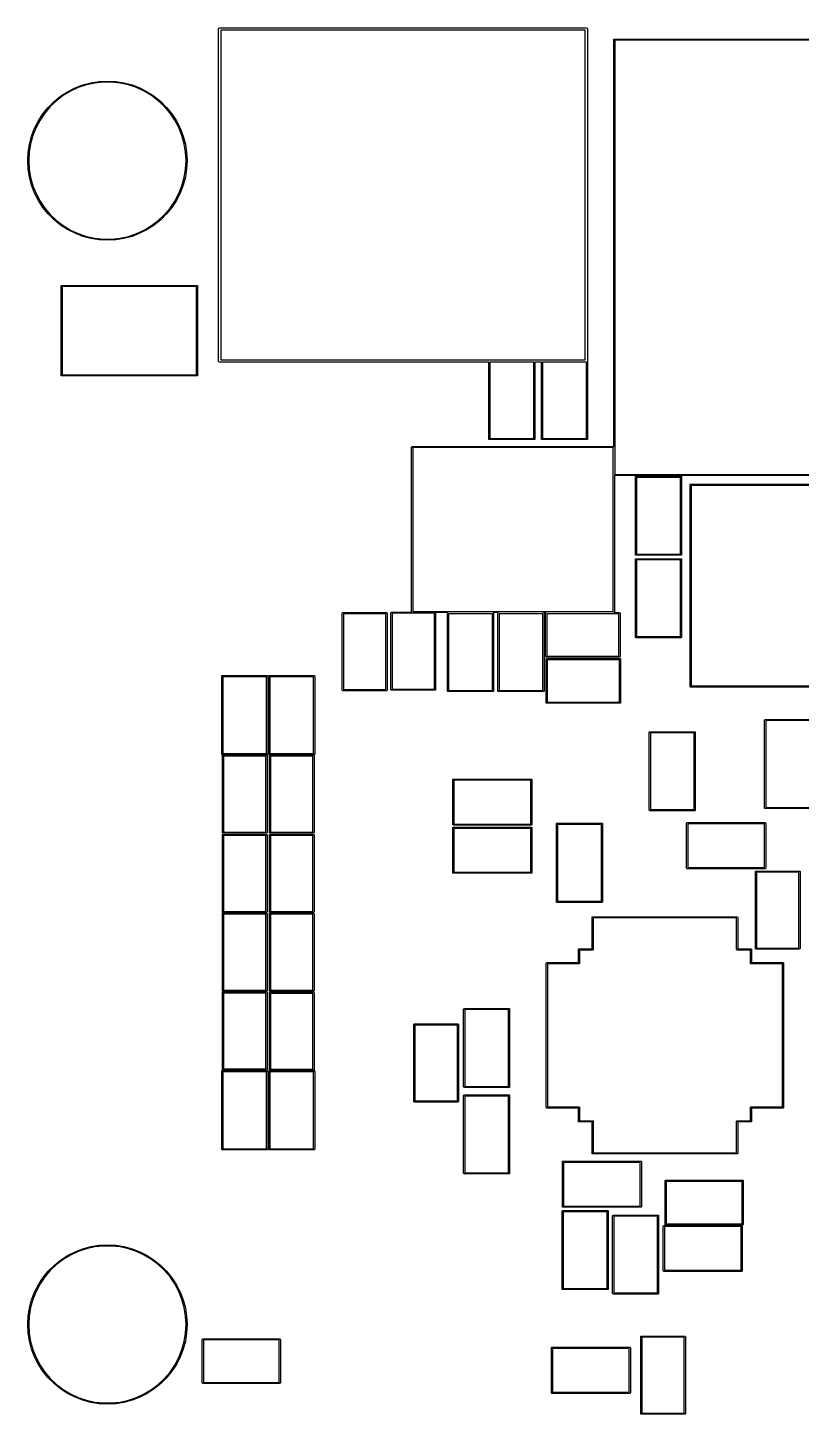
# Model space of a CAD drawing. Extents: x 0.06 to 2.77, y -2.35 to 0.03.
# Drawn here: x 0.059 to 1.388, y -2.35 to 0.032 of the extents above; entities that cross this region are included whole.
import ezdxf

# ---------------------------------------------------------------- set-up
doc = ezdxf.new("R2010")
doc.units = 0
doc.header["$MEASUREMENT"] = 0
doc.layers.add('BLACK', color=7, linetype='CONTINUOUS')

msp = doc.modelspace()

# ---------------------------------------------------------------- linework, layer by layer
at = {"layer": 'BLACK', "linetype": 'CONTINUOUS'}
for p, q in [((0.3866, 0.0303), (0.3872, 0.0317)), ((0.3866, -0.5405), (0.3866, 0.0303)), ((0.3872, 0.0317), (0.3886, 0.0323)), ((0.3886, 0.0323), (1.0185, 0.0323)), ((0.3906, 0.0284), (0.3906, -0.5386)), ((1.0165, 0.0284), (0.3906, 0.0284)), ((1.0165, -0.5386), (1.0165, 0.0284)), ((1.0185, 0.0323), (1.0199, 0.0317)), ((1.0199, 0.0317), (1.0205, 0.0303)), ((1.0205, 0.0303), (1.0205, -0.5401)), ((1.0655, 0.0118), (1.0658, 0.0125)), ((1.0655, -0.6872), (1.0655, 0.0118)), ((1.0658, 0.0125), (1.0665, 0.0128)), ((1.0665, 0.0128), (1.6342, 0.0128)), ((1.0675, 0.0108), (1.0675, -0.7352)), ((1.6333, 0.0108), (1.0675, 0.0108)), ((0.1277, -0.0776), (0.1404, -0.0711)), ((0.1461, -0.0706), (0.1328, -0.0768)), ((0.1404, -0.0711), (0.1538, -0.0659)), ((0.1599, -0.0659), (0.1461, -0.0706)), ((0.1538, -0.0659), (0.1676, -0.0622)), ((0.1742, -0.0628), (0.1599, -0.0659)), ((0.1676, -0.0622), (0.1818, -0.06)), ((0.1888, -0.0612), (0.1742, -0.0628)), ((0.1818, -0.06), (0.1961, -0.0593)), ((0.2034, -0.0612), (0.1888, -0.0612)), ((0.1961, -0.0593), (0.2104, -0.06)), ((0.2179, -0.0628), (0.2034, -0.0612)), ((0.2104, -0.06), (0.2245, -0.0622)), ((0.2322, -0.0659), (0.2179, -0.0628)), ((0.2245, -0.0622), (0.2383, -0.0659)), ((0.246, -0.0706), (0.2322, -0.0659)), ((0.2383, -0.0659), (0.2517, -0.0711)), ((0.2593, -0.0768), (0.246, -0.0706)), ((0.2517, -0.0711), (0.2645, -0.0776)), ((0.0944, -0.1045), (0.1045, -0.0944)), ((0.1086, -0.0931), (0.098, -0.1032)), ((0.1045, -0.0944), (0.1156, -0.0854)), ((0.1203, -0.0843), (0.1086, -0.0931)), ((0.1156, -0.0854), (0.1277, -0.0776)), ((0.1328, -0.0768), (0.1203, -0.0843)), ((0.2718, -0.0843), (0.2593, -0.0768)), ((0.2645, -0.0776), (0.2765, -0.0854)), ((0.2835, -0.0931), (0.2718, -0.0843)), ((0.2765, -0.0854), (0.2876, -0.0944)), ((0.2941, -0.1032), (0.2835, -0.0931)), ((0.2876, -0.0944), (0.2977, -0.1045)), ((0.0776, -0.1277), (0.0854, -0.1156)), ((0.0886, -0.1143), (0.0804, -0.1264)), ((0.0854, -0.1156), (0.0944, -0.1045)), ((0.098, -0.1032), (0.0886, -0.1143)), ((0.3036, -0.1143), (0.2941, -0.1032)), ((0.2977, -0.1045), (0.3067, -0.1156)), ((0.3118, -0.1264), (0.3036, -0.1143)), ((0.3067, -0.1156), (0.3145, -0.1277)), ((0.0659, -0.1538), (0.0711, -0.1404)), ((0.0735, -0.1394), (0.0681, -0.1529)), ((0.0711, -0.1404), (0.0776, -0.1277)), ((0.0804, -0.1264), (0.0735, -0.1394)), ((0.3186, -0.1394), (0.3118, -0.1264)), ((0.3145, -0.1277), (0.321, -0.1404)), ((0.324, -0.1529), (0.3186, -0.1394)), ((0.321, -0.1404), (0.3262, -0.1538)), ((0.0622, -0.1676), (0.0659, -0.1538)), ((0.0681, -0.1529), (0.0642, -0.167)), ((0.3279, -0.167), (0.324, -0.1529)), ((0.3262, -0.1538), (0.3299, -0.1676)), ((0.0593, -0.1961), (0.06, -0.1818)), ((0.06, -0.1818), (0.0622, -0.1676)), ((0.0618, -0.1815), (0.061, -0.1961)), ((0.0642, -0.167), (0.0618, -0.1815)), ((0.3303, -0.1815), (0.3279, -0.167)), ((0.3299, -0.1676), (0.3321, -0.1818)), ((0.3311, -0.1961), (0.3303, -0.1815)), ((0.3321, -0.1818), (0.3329, -0.1961)), ((0.06, -0.2104), (0.0593, -0.1961)), ((0.0622, -0.2245), (0.06, -0.2104)), ((0.061, -0.1961), (0.0618, -0.2107)), ((0.0618, -0.2107), (0.0642, -0.2251)), ((0.3279, -0.2251), (0.3303, -0.2107)), ((0.3321, -0.2104), (0.3299, -0.2245)), ((0.3303, -0.2107), (0.3311, -0.1961)), ((0.3329, -0.1961), (0.3321, -0.2104)), ((0.0659, -0.2383), (0.0622, -0.2245)), ((0.0642, -0.2251), (0.0681, -0.2392)), ((0.324, -0.2392), (0.3279, -0.2251)), ((0.3299, -0.2245), (0.3262, -0.2383)), ((0.0711, -0.2517), (0.0659, -0.2383)), ((0.0681, -0.2392), (0.0735, -0.2528)), ((0.0776, -0.2645), (0.0711, -0.2517)), ((0.0735, -0.2528), (0.0804, -0.2657)), ((0.3118, -0.2657), (0.3186, -0.2528)), ((0.321, -0.2517), (0.3145, -0.2645)), ((0.3186, -0.2528), (0.324, -0.2392)), ((0.3262, -0.2383), (0.321, -0.2517)), ((0.0854, -0.2765), (0.0776, -0.2645)), ((0.0804, -0.2657), (0.0886, -0.2778)), ((0.0944, -0.2876), (0.0854, -0.2765)), ((0.0886, -0.2778), (0.098, -0.2889)), ((0.2941, -0.2889), (0.3036, -0.2778)), ((0.3067, -0.2765), (0.2977, -0.2876)), ((0.3036, -0.2778), (0.3118, -0.2657)), ((0.3145, -0.2645), (0.3067, -0.2765)), ((0.1045, -0.2977), (0.0944, -0.2876)), ((0.098, -0.2889), (0.1086, -0.299)), ((0.1156, -0.3067), (0.1045, -0.2977)), ((0.1086, -0.299), (0.1203, -0.3078)), ((0.1277, -0.3145), (0.1156, -0.3067)), ((0.1203, -0.3078), (0.1328, -0.3154)), ((0.2593, -0.3154), (0.2718, -0.3078)), ((0.2765, -0.3067), (0.2645, -0.3145)), ((0.2718, -0.3078), (0.2835, -0.299)), ((0.2876, -0.2977), (0.2765, -0.3067)), ((0.2835, -0.299), (0.2941, -0.2889)), ((0.2977, -0.2876), (0.2876, -0.2977)), ((0.1404, -0.321), (0.1277, -0.3145)), ((0.1328, -0.3154), (0.1461, -0.3215)), ((0.1538, -0.3262), (0.1404, -0.321)), ((0.1461, -0.3215), (0.1599, -0.3262)), ((0.1676, -0.3299), (0.1538, -0.3262)), ((0.1599, -0.3262), (0.1742, -0.3293)), ((0.1818, -0.3321), (0.1676, -0.3299)), ((0.1742, -0.3293), (0.1888, -0.3309)), ((0.1961, -0.3329), (0.1818, -0.3321)), ((0.1888, -0.3309), (0.2034, -0.3309)), ((0.2104, -0.3321), (0.1961, -0.3329)), ((0.2034, -0.3309), (0.2179, -0.3293)), ((0.2245, -0.3299), (0.2104, -0.3321)), ((0.2179, -0.3293), (0.2322, -0.3262)), ((0.2383, -0.3262), (0.2245, -0.3299)), ((0.2322, -0.3262), (0.246, -0.3215)), ((0.2517, -0.321), (0.2383, -0.3262)), ((0.246, -0.3215), (0.2593, -0.3154)), ((0.2645, -0.3145), (0.2517, -0.321)), ((0.1166, -0.4114), (0.1169, -0.4107)), ((0.1166, -0.565), (0.1166, -0.4114)), ((0.1169, -0.4107), (0.1176, -0.4104)), ((0.1176, -0.4104), (0.3499, -0.4104)), ((0.1186, -0.4124), (0.1186, -0.564)), ((0.3489, -0.4124), (0.1186, -0.4124)), ((0.3489, -0.564), (0.3489, -0.4124)), ((0.3499, -0.4104), (0.3506, -0.4107)), ((0.3506, -0.4107), (0.3509, -0.4114)), ((0.3509, -0.4114), (0.3509, -0.565)), ((0.3872, -0.5419), (0.3866, -0.5405)), ((0.3866, -0.5405), (0.3866, -0.5405)), ((0.3886, -0.5425), (0.3872, -0.5419)), ((0.851, -0.5425), (0.3886, -0.5425)), ((0.3906, -0.5386), (1.0165, -0.5386)), ((0.851, -0.6744), (0.851, -0.5425)), ((0.853, -0.5425), (0.853, -0.6734)), ((0.9282, -0.5425), (0.853, -0.5425)), ((0.9282, -0.6734), (0.9282, -0.5425)), ((0.9415, -0.5425), (0.9301, -0.5425)), ((0.9301, -0.5425), (0.9301, -0.6744)), ((0.9415, -0.6744), (0.9415, -0.5425)), ((1.0185, -0.5425), (0.9435, -0.5425)), ((0.9435, -0.5425), (0.9435, -0.6734)), ((1.0187, -0.5424), (1.0185, -0.5425)), ((1.0187, -0.6734), (1.0187, -0.5424)), ((1.0205, -0.5401), (1.0207, -0.5406)), ((1.0207, -0.5406), (1.0207, -0.6744)), ((0.1169, -0.5657), (0.1166, -0.565)), ((0.1176, -0.5659), (0.1169, -0.5657)), ((0.3499, -0.5659), (0.1176, -0.5659)), ((0.1186, -0.564), (0.3489, -0.564)), ((0.3506, -0.5657), (0.3499, -0.5659)), ((0.3509, -0.565), (0.3506, -0.5657)), ((0.7183, -0.6882), (0.7186, -0.6875)), ((0.7183, -0.9717), (0.7183, -0.6882)), ((0.7186, -0.6875), (0.7193, -0.6872)), ((0.7193, -0.6872), (1.0655, -0.6872)), ((0.7203, -0.6892), (0.7203, -0.9707)), ((1.0648, -0.6892), (0.7203, -0.6892)), ((0.8513, -0.6751), (0.851, -0.6744)), ((0.852, -0.6754), (0.8513, -0.6751)), ((0.9291, -0.6754), (0.852, -0.6754)), ((0.853, -0.6734), (0.9282, -0.6734)), ((0.9298, -0.6751), (0.9291, -0.6754)), ((0.9301, -0.6744), (0.9298, -0.6751)), ((0.9418, -0.6751), (0.9415, -0.6744)), ((0.9425, -0.6754), (0.9418, -0.6751)), ((1.0197, -0.6754), (0.9425, -0.6754)), ((0.9435, -0.6734), (1.0187, -0.6734)), ((1.0204, -0.6751), (1.0197, -0.6754)), ((1.0207, -0.6744), (1.0204, -0.6751)), ((1.0648, -0.9707), (1.0648, -0.6892)), ((1.6342, -0.7372), (1.0667, -0.7372)), ((1.0667, -0.7372), (1.0667, -0.9717)), ((1.0675, -0.7352), (1.6333, -0.7352)), ((1.1032, -0.7387), (1.1039, -0.7384)), ((1.1039, -0.7384), (1.1811, -0.7384)), ((1.1811, -0.7384), (1.1818, -0.7387)), ((1.103, -0.7394), (1.1032, -0.7387)), ((1.103, -0.8732), (1.103, -0.7394)), ((1.1049, -0.7404), (1.1049, -0.8722)), ((1.1801, -0.7404), (1.1049, -0.7404)), ((1.1801, -0.8722), (1.1801, -0.7404)), ((1.1818, -0.7387), (1.1821, -0.7394)), ((1.1821, -0.7394), (1.1821, -0.8732)), ((1.1966, -0.7531), (1.1969, -0.7525)), ((1.1966, -1.0996), (1.1966, -0.7531)), ((1.1969, -0.7525), (1.1976, -0.7522)), ((1.1976, -0.7522), (1.4811, -0.7522)), ((1.1986, -0.7541), (1.1986, -1.0986)), ((1.4801, -0.7541), (1.1986, -0.7541)), ((1.1032, -0.8739), (1.103, -0.8732)), ((1.103, -0.8732), (1.103, -0.8732)), ((1.103, -0.8811), (1.1032, -0.8804)), ((1.103, -1.015), (1.103, -0.8811)), ((1.1039, -0.8742), (1.1032, -0.8739)), ((1.1032, -0.8804), (1.1039, -0.8801)), ((1.1811, -0.8742), (1.1039, -0.8742)), ((1.1039, -0.8801), (1.1811, -0.8801)), ((1.1049, -0.8722), (1.1801, -0.8722)), ((1.1818, -0.8739), (1.1811, -0.8742)), ((1.1811, -0.8801), (1.1818, -0.8804)), ((1.1821, -0.8732), (1.1818, -0.8739)), ((1.1818, -0.8804), (1.1821, -0.8811)), ((1.1821, -0.8811), (1.1821, -1.015)), ((1.1049, -0.8821), (1.1049, -1.014)), ((1.1801, -0.8821), (1.1049, -0.8821)), ((1.1801, -1.014), (1.1801, -0.8821)), ((0.5994, -0.9736), (0.5997, -0.9729)), ((0.5994, -1.1059), (0.5994, -0.9736)), ((0.5997, -0.9729), (0.6004, -0.9726)), ((0.6004, -0.9726), (0.6752, -0.9726)), ((0.6014, -0.9746), (0.6014, -1.1049)), ((0.6742, -0.9746), (0.6014, -0.9746)), ((0.6742, -1.1049), (0.6742, -0.9746)), ((0.6752, -0.9726), (0.6759, -0.9729)), ((0.6759, -0.9729), (0.6762, -0.9736)), ((0.6762, -0.9736), (0.6762, -1.1059)), ((0.6829, -0.9729), (0.6832, -0.9722)), ((0.6829, -1.1052), (0.6829, -0.9729)), ((0.6832, -0.9722), (0.6839, -0.9719)), ((0.6839, -0.9719), (0.7184, -0.9719)), ((0.6848, -0.9739), (0.6848, -1.1042)), ((0.7577, -0.9739), (0.6848, -0.9739)), ((0.7184, -0.9719), (0.7183, -0.9717)), ((0.7203, -0.9707), (1.0648, -0.9707)), ((0.7577, -1.1042), (0.7577, -0.9739)), ((0.7811, -0.9726), (0.7595, -0.9726)), ((0.7595, -0.9726), (0.7596, -0.9729)), ((0.7596, -0.9729), (0.7596, -1.1052)), ((0.7801, -0.9736), (0.7804, -0.9729)), ((0.7801, -1.1075), (0.7801, -0.9736)), ((0.7804, -0.9729), (0.7811, -0.9726)), ((0.7821, -0.9746), (0.7821, -1.1065)), ((0.8573, -0.9746), (0.7821, -0.9746)), ((0.8573, -1.1065), (0.8573, -0.9746)), ((0.8677, -0.9726), (0.8583, -0.9726)), ((0.8583, -0.9726), (0.859, -0.9729)), ((0.859, -0.9729), (0.8593, -0.9736)), ((0.8593, -0.9736), (0.8593, -1.1075)), ((0.8667, -0.9736), (0.867, -0.9729)), ((0.8667, -1.1075), (0.8667, -0.9736)), ((0.867, -0.9729), (0.8677, -0.9726)), ((0.8687, -0.9746), (0.8687, -1.1065)), ((0.9439, -0.9746), (0.8687, -0.9746)), ((0.9439, -1.1065), (0.9439, -0.9746)), ((0.9496, -0.9726), (0.9449, -0.9726)), ((0.9449, -0.9726), (0.9456, -0.9729)), ((0.9456, -0.9729), (0.9459, -0.9736)), ((0.9459, -0.9736), (0.9459, -1.1075)), ((0.9486, -0.9736), (0.9489, -0.9729)), ((0.9486, -1.0484), (0.9486, -0.9736)), ((0.9489, -0.9729), (0.9496, -0.9726)), ((0.9506, -0.9746), (0.9506, -1.0474)), ((1.0746, -0.9746), (0.9506, -0.9746)), ((1.0664, -0.9724), (1.0657, -0.9726)), ((1.0657, -0.9726), (1.0756, -0.9726)), ((1.0667, -0.9717), (1.0664, -0.9724)), ((1.0746, -1.0474), (1.0746, -0.9746)), ((1.0756, -0.9726), (1.0763, -0.9729)), ((1.0763, -0.9729), (1.0766, -0.9736)), ((1.0766, -0.9736), (1.0766, -1.0484)), ((1.1032, -1.0157), (1.103, -1.015)), ((1.103, -1.015), (1.103, -1.015)), ((1.1039, -1.0159), (1.1032, -1.0157)), ((1.1811, -1.0159), (1.1039, -1.0159)), ((1.1049, -1.014), (1.1801, -1.014)), ((1.1818, -1.0157), (1.1811, -1.0159)), ((1.1821, -1.015), (1.1818, -1.0157)), ((0.9506, -1.0474), (1.0746, -1.0474)), ((0.9489, -1.0491), (0.9486, -1.0484)), ((0.9486, -1.0484), (0.9486, -1.0484)), ((0.9496, -1.0494), (0.9489, -1.0491)), ((0.9494, -1.0528), (0.9497, -1.0521)), ((0.9494, -1.1276), (0.9494, -1.0528)), ((1.0756, -1.0494), (0.9496, -1.0494)), ((0.9497, -1.0521), (0.9504, -1.0518)), ((0.9504, -1.0518), (1.0764, -1.0518)), ((0.9514, -1.0537), (0.9514, -1.1266)), ((1.0754, -1.0537), (0.9514, -1.0537)), ((1.0754, -1.1266), (1.0754, -1.0537)), ((1.0763, -1.0491), (1.0756, -1.0494)), ((1.0766, -1.0484), (1.0763, -1.0491)), ((1.0764, -1.0518), (1.0771, -1.0521)), ((1.0771, -1.0521), (1.0774, -1.0528)), ((1.0774, -1.0528), (1.0774, -1.1276)), ((0.3923, -1.0819), (0.3926, -1.0812)), ((0.3923, -1.2158), (0.3923, -1.0819)), ((0.3926, -1.0812), (0.3933, -1.0809)), ((0.3933, -1.0809), (0.4705, -1.0809)), ((0.3943, -1.0829), (0.3943, -1.2148)), ((0.4695, -1.0829), (0.3943, -1.0829)), ((0.4695, -1.2148), (0.4695, -1.0829)), ((0.4705, -1.0809), (0.4712, -1.0812)), ((0.4712, -1.0812), (0.4715, -1.0819)), ((0.4715, -1.0819), (0.4715, -1.2158)), ((0.473, -1.0819), (0.4733, -1.0812)), ((0.473, -1.2158), (0.473, -1.0819)), ((0.4733, -1.0812), (0.474, -1.0809)), ((0.474, -1.0809), (0.5512, -1.0809)), ((0.475, -1.0829), (0.475, -1.2148)), ((0.5502, -1.0829), (0.475, -1.0829)), ((0.5502, -1.2148), (0.5502, -1.0829)), ((0.5512, -1.0809), (0.5519, -1.0812)), ((0.5519, -1.0812), (0.5522, -1.0819)), ((0.5522, -1.0819), (0.5522, -1.2158)), ((0.5997, -1.1066), (0.5994, -1.1059)), ((0.6004, -1.1069), (0.5997, -1.1066)), ((0.6752, -1.1069), (0.6004, -1.1069)), ((0.6014, -1.1049), (0.6742, -1.1049)), ((0.6759, -1.1066), (0.6752, -1.1069)), ((0.6762, -1.1059), (0.6759, -1.1066)), ((0.6832, -1.1059), (0.6829, -1.1052)), ((0.6839, -1.1062), (0.6832, -1.1059)), ((0.7587, -1.1062), (0.6839, -1.1062)), ((0.6848, -1.1042), (0.7577, -1.1042)), ((0.7594, -1.1059), (0.7587, -1.1062)), ((0.7596, -1.1052), (0.7594, -1.1059)), ((0.7804, -1.1082), (0.7801, -1.1075)), ((0.7811, -1.1085), (0.7804, -1.1082)), ((0.8583, -1.1085), (0.7811, -1.1085)), ((0.7821, -1.1065), (0.8573, -1.1065)), ((0.859, -1.1082), (0.8583, -1.1085)), ((0.8593, -1.1075), (0.859, -1.1082)), ((0.867, -1.1082), (0.8667, -1.1075)), ((0.8677, -1.1085), (0.867, -1.1082)), ((0.9449, -1.1085), (0.8677, -1.1085)), ((0.8687, -1.1065), (0.9439, -1.1065)), ((0.9456, -1.1082), (0.9449, -1.1085)), ((0.9459, -1.1075), (0.9456, -1.1082)), ((1.1969, -1.1003), (1.1966, -1.0996)), ((1.1976, -1.1006), (1.1969, -1.1003)), ((1.4811, -1.1006), (1.1976, -1.1006)), ((1.1986, -1.0986), (1.4801, -1.0986)), ((0.9497, -1.1283), (0.9494, -1.1276)), ((0.9504, -1.1285), (0.9497, -1.1283)), ((1.0764, -1.1285), (0.9504, -1.1285)), ((0.9514, -1.1266), (1.0754, -1.1266)), ((1.0771, -1.1283), (1.0764, -1.1285)), ((1.0774, -1.1276), (1.0771, -1.1283)), ((1.3246, -1.1574), (1.3249, -1.1567)), ((1.3246, -1.3086), (1.3246, -1.1574)), ((1.3249, -1.1567), (1.3256, -1.1564)), ((1.3256, -1.1564), (1.4594, -1.1564)), ((1.3266, -1.1584), (1.3266, -1.3076)), ((1.4585, -1.1584), (1.3266, -1.1584)), ((1.1266, -1.1784), (1.1269, -1.1777)), ((1.1266, -1.3122), (1.1266, -1.1784)), ((1.1269, -1.1777), (1.1276, -1.1774)), ((1.1276, -1.1774), (1.2047, -1.1774)), ((1.1285, -1.1793), (1.1285, -1.3112)), ((1.2037, -1.1793), (1.1285, -1.1793)), ((1.2037, -1.3112), (1.2037, -1.1793)), ((1.2047, -1.1774), (1.2054, -1.1777)), ((1.2054, -1.1777), (1.2057, -1.1784)), ((1.2057, -1.1784), (1.2057, -1.3122)), ((0.3943, -1.2148), (0.4695, -1.2148)), ((0.475, -1.2148), (0.5502, -1.2148)), ((0.3926, -1.2164), (0.3923, -1.2158)), ((0.3933, -1.2167), (0.3926, -1.2164)), ((0.4705, -1.2167), (0.3933, -1.2167)), ((0.3935, -1.2185), (0.3938, -1.2178)), ((0.3935, -1.3508), (0.3935, -1.2185)), ((0.3938, -1.2178), (0.3945, -1.2175)), ((0.3945, -1.2175), (0.4693, -1.2175)), ((0.3955, -1.2195), (0.3955, -1.3498)), ((0.4683, -1.2195), (0.3955, -1.2195)), ((0.4683, -1.3498), (0.4683, -1.2195)), ((0.4693, -1.2175), (0.47, -1.2178)), ((0.47, -1.2178), (0.4703, -1.2185)), ((0.4703, -1.2185), (0.4703, -1.3508)), ((0.4712, -1.2164), (0.4705, -1.2167)), ((0.4715, -1.2158), (0.4712, -1.2164)), ((0.4733, -1.2164), (0.473, -1.2158)), ((0.474, -1.2167), (0.4733, -1.2164)), ((0.5512, -1.2167), (0.474, -1.2167)), ((0.4742, -1.2185), (0.4745, -1.2178)), ((0.4742, -1.3508), (0.4742, -1.2185)), ((0.4745, -1.2178), (0.4752, -1.2175)), ((0.4752, -1.2175), (0.55, -1.2175)), ((0.4762, -1.2195), (0.4762, -1.3498)), ((0.549, -1.2195), (0.4762, -1.2195)), ((0.549, -1.3498), (0.549, -1.2195)), ((0.55, -1.2175), (0.5507, -1.2178)), ((0.5507, -1.2178), (0.551, -1.2185)), ((0.551, -1.2185), (0.551, -1.3508)), ((0.5519, -1.2164), (0.5512, -1.2167)), ((0.5522, -1.2158), (0.5519, -1.2164)), ((0.7892, -1.2598), (0.7895, -1.2591)), ((0.7892, -1.337), (0.7892, -1.2598)), ((0.7895, -1.2591), (0.7902, -1.2589)), ((0.7902, -1.2589), (0.924, -1.2589)), ((0.7911, -1.2608), (0.7911, -1.336)), ((0.923, -1.2608), (0.7911, -1.2608)), ((0.923, -1.336), (0.923, -1.2608)), ((0.924, -1.2589), (0.9247, -1.2591)), ((0.9247, -1.2591), (0.925, -1.2598)), ((0.925, -1.2598), (0.925, -1.337)), ((1.3249, -1.3093), (1.3246, -1.3086)), ((1.3256, -1.3095), (1.3249, -1.3093)), ((1.4594, -1.3095), (1.3256, -1.3095)), ((1.3266, -1.3076), (1.4585, -1.3076)), ((1.1269, -1.3129), (1.1266, -1.3122)), ((1.1276, -1.3132), (1.1269, -1.3129)), ((1.2047, -1.3132), (1.1276, -1.3132)), ((1.1285, -1.3112), (1.2037, -1.3112)), ((1.1907, -1.3346), (1.191, -1.3339)), ((1.191, -1.3339), (1.1917, -1.3337)), ((1.1917, -1.3337), (1.3256, -1.3337)), ((1.2054, -1.3129), (1.2047, -1.3132)), ((1.2057, -1.3122), (1.2054, -1.3129)), ((1.3256, -1.3337), (1.3263, -1.3339)), ((1.3263, -1.3339), (1.3266, -1.3346)), ((0.3938, -1.3515), (0.3935, -1.3508)), ((0.3935, -1.3548), (0.3938, -1.3541)), ((0.3935, -1.4871), (0.3935, -1.3548)), ((0.3945, -1.3518), (0.3938, -1.3515)), ((0.3938, -1.3541), (0.3945, -1.3538)), ((0.4693, -1.3518), (0.3945, -1.3518)), ((0.3945, -1.3538), (0.4693, -1.3538)), ((0.3955, -1.3498), (0.4683, -1.3498)), ((0.3955, -1.3558), (0.3955, -1.4861)), ((0.4683, -1.3558), (0.3955, -1.3558)), ((0.4683, -1.4861), (0.4683, -1.3558)), ((0.47, -1.3515), (0.4693, -1.3518)), ((0.4693, -1.3538), (0.47, -1.3541)), ((0.4703, -1.3508), (0.47, -1.3515)), ((0.47, -1.3541), (0.4703, -1.3548)), ((0.4703, -1.3548), (0.4703, -1.4871)), ((0.4745, -1.3515), (0.4742, -1.3508)), ((0.4742, -1.3548), (0.4745, -1.3541)), ((0.4742, -1.4871), (0.4742, -1.3548)), ((0.4752, -1.3518), (0.4745, -1.3515)), ((0.4745, -1.3541), (0.4752, -1.3538)), ((0.55, -1.3518), (0.4752, -1.3518)), ((0.4752, -1.3538), (0.55, -1.3538)), ((0.4762, -1.3498), (0.549, -1.3498)), ((0.4762, -1.3558), (0.4762, -1.4861)), ((0.549, -1.3558), (0.4762, -1.3558)), ((0.549, -1.4861), (0.549, -1.3558)), ((0.5507, -1.3515), (0.55, -1.3518)), ((0.55, -1.3538), (0.5507, -1.3541)), ((0.551, -1.3508), (0.5507, -1.3515)), ((0.5507, -1.3541), (0.551, -1.3548)), ((0.551, -1.3548), (0.551, -1.4871)), ((0.7895, -1.3377), (0.7892, -1.337)), ((0.7892, -1.3425), (0.7895, -1.3418)), ((0.7892, -1.4197), (0.7892, -1.3425)), ((0.7902, -1.338), (0.7895, -1.3377)), ((0.7895, -1.3418), (0.7902, -1.3415)), ((0.924, -1.338), (0.7902, -1.338)), ((0.7902, -1.3415), (0.924, -1.3415)), ((0.7911, -1.336), (0.923, -1.336)), ((0.7911, -1.3435), (0.7911, -1.4187)), ((0.923, -1.3435), (0.7911, -1.3435)), ((0.923, -1.4187), (0.923, -1.3435)), ((0.9247, -1.3377), (0.924, -1.338)), ((0.924, -1.3415), (0.9247, -1.3418)), ((0.925, -1.337), (0.9247, -1.3377)), ((0.9247, -1.3418), (0.925, -1.3425)), ((0.925, -1.3425), (0.925, -1.4197)), ((0.9671, -1.3358), (0.9674, -1.3351)), ((0.9671, -1.4697), (0.9671, -1.3358)), ((0.9674, -1.3351), (0.9681, -1.3348)), ((0.9681, -1.3348), (1.0453, -1.3348)), ((0.9691, -1.3368), (0.9691, -1.4687)), ((1.0443, -1.3368), (0.9691, -1.3368)), ((1.0443, -1.4687), (1.0443, -1.3368)), ((1.0453, -1.3348), (1.046, -1.3351)), ((1.046, -1.3351), (1.0463, -1.3358)), ((1.0463, -1.3358), (1.0463, -1.4697)), ((1.1907, -1.4118), (1.1907, -1.3346)), ((1.1927, -1.3356), (1.1927, -1.4108)), ((1.3246, -1.3356), (1.1927, -1.3356)), ((1.3246, -1.4108), (1.3246, -1.3356)), ((1.3266, -1.3346), (1.3266, -1.4118)), ((0.7895, -1.4204), (0.7892, -1.4197)), ((0.7902, -1.4207), (0.7895, -1.4204)), ((0.924, -1.4207), (0.7902, -1.4207)), ((0.7911, -1.4187), (0.923, -1.4187)), ((0.9247, -1.4204), (0.924, -1.4207)), ((0.925, -1.4197), (0.9247, -1.4204)), ((1.191, -1.4125), (1.1907, -1.4118)), ((1.1917, -1.4128), (1.191, -1.4125)), ((1.3256, -1.4128), (1.1917, -1.4128)), ((1.1927, -1.4108), (1.3246, -1.4108)), ((1.3089, -1.4178), (1.3092, -1.4171)), ((1.3089, -1.5501), (1.3089, -1.4178)), ((1.3092, -1.4171), (1.3098, -1.4168)), ((1.3098, -1.4168), (1.3846, -1.4168)), ((1.3108, -1.4188), (1.3108, -1.5491)), ((1.3837, -1.4188), (1.3108, -1.4188)), ((1.3263, -1.4125), (1.3256, -1.4128)), ((1.3266, -1.4118), (1.3263, -1.4125)), ((1.3837, -1.5491), (1.3837, -1.4188)), ((1.3846, -1.4168), (1.3853, -1.4171)), ((1.3853, -1.4171), (1.3856, -1.4178)), ((1.3856, -1.4178), (1.3856, -1.5501)), ((0.9674, -1.4704), (0.9671, -1.4697)), ((0.9671, -1.4697), (0.9671, -1.4697)), ((0.9681, -1.4707), (0.9674, -1.4704)), ((1.0453, -1.4707), (0.9681, -1.4707)), ((0.9691, -1.4687), (1.0443, -1.4687)), ((1.046, -1.4704), (1.0453, -1.4707)), ((1.0463, -1.4697), (1.046, -1.4704)), ((0.3938, -1.4878), (0.3935, -1.4871)), ((0.3935, -1.4902), (0.3938, -1.4895)), ((0.3935, -1.6224), (0.3935, -1.4902)), ((0.3945, -1.4881), (0.3938, -1.4878)), ((0.3938, -1.4895), (0.3945, -1.4892)), ((0.4693, -1.4881), (0.3945, -1.4881)), ((0.3945, -1.4892), (0.4693, -1.4892)), ((0.3955, -1.4861), (0.4683, -1.4861)), ((0.3955, -1.4911), (0.3955, -1.6215)), ((0.4683, -1.4911), (0.3955, -1.4911)), ((0.4683, -1.6215), (0.4683, -1.4911)), ((0.47, -1.4878), (0.4693, -1.4881)), ((0.4693, -1.4892), (0.47, -1.4895)), ((0.4703, -1.4871), (0.47, -1.4878)), ((0.47, -1.4895), (0.4703, -1.4902)), ((0.4703, -1.4902), (0.4703, -1.6224)), ((0.4745, -1.4878), (0.4742, -1.4871)), ((0.4742, -1.4902), (0.4745, -1.4895)), ((0.4742, -1.6224), (0.4742, -1.4902)), ((0.4752, -1.4881), (0.4745, -1.4878)), ((0.4745, -1.4895), (0.4752, -1.4892)), ((0.55, -1.4881), (0.4752, -1.4881)), ((0.4752, -1.4892), (0.55, -1.4892)), ((0.4762, -1.4861), (0.549, -1.4861)), ((0.4762, -1.4911), (0.4762, -1.6215)), ((0.549, -1.4911), (0.4762, -1.4911)), ((0.549, -1.6215), (0.549, -1.4911)), ((0.5507, -1.4878), (0.55, -1.4881)), ((0.55, -1.4892), (0.5507, -1.4895)), ((0.551, -1.4871), (0.5507, -1.4878)), ((0.5507, -1.4895), (0.551, -1.4902)), ((0.551, -1.4902), (0.551, -1.6224)), ((1.0285, -1.4965), (1.0288, -1.4958)), ((1.0285, -1.5506), (1.0285, -1.4965)), ((1.0288, -1.4958), (1.0295, -1.4955)), ((1.0295, -1.4955), (1.1535, -1.4955)), ((1.0305, -1.4974), (1.0305, -1.5516)), ((1.1535, -1.4974), (1.0305, -1.4974)), ((1.1535, -1.4955), (1.2776, -1.4955)), ((1.2766, -1.4974), (1.1535, -1.4974)), ((1.2766, -1.5516), (1.2766, -1.4974)), ((1.2776, -1.4955), (1.2783, -1.4958)), ((1.2783, -1.4958), (1.2785, -1.4965)), ((1.2785, -1.4965), (1.2785, -1.5506)), ((1.0049, -1.5516), (1.0052, -1.5509)), ((1.0049, -1.5742), (1.0049, -1.5516)), ((1.0052, -1.5509), (1.0059, -1.5506)), ((1.0059, -1.5506), (1.0285, -1.5506)), ((1.0295, -1.5526), (1.0069, -1.5526)), ((1.0069, -1.5526), (1.0069, -1.5752)), ((1.0302, -1.5523), (1.0295, -1.5526)), ((1.0305, -1.5516), (1.0302, -1.5523)), ((1.2769, -1.5523), (1.2766, -1.5516)), ((1.2776, -1.5526), (1.2769, -1.5523)), ((1.3002, -1.5526), (1.2776, -1.5526)), ((1.2785, -1.5506), (1.3012, -1.5506)), ((1.3002, -1.5752), (1.3002, -1.5526)), ((1.3012, -1.5506), (1.3019, -1.5509)), ((1.3019, -1.5509), (1.3022, -1.5516)), ((1.3022, -1.5516), (1.3022, -1.5742)), ((1.3092, -1.5508), (1.3089, -1.5501)), ((1.3098, -1.5511), (1.3092, -1.5508)), ((1.3846, -1.5511), (1.3098, -1.5511)), ((1.3108, -1.5491), (1.3837, -1.5491)), ((1.3853, -1.5508), (1.3846, -1.5511)), ((1.3856, -1.5501), (1.3853, -1.5508)), ((0.9498, -1.5752), (0.9501, -1.5745)), ((0.9498, -1.6992), (0.9498, -1.5752)), ((0.9501, -1.5745), (0.9508, -1.5742)), ((0.9508, -1.5742), (1.0049, -1.5742)), ((1.0059, -1.5762), (0.9518, -1.5762)), ((0.9518, -1.5762), (0.9518, -1.6992)), ((1.0066, -1.5759), (1.0059, -1.5762)), ((1.0069, -1.5752), (1.0066, -1.5759)), ((1.3005, -1.5759), (1.3002, -1.5752)), ((1.3012, -1.5762), (1.3005, -1.5759)), ((1.3553, -1.5762), (1.3012, -1.5762)), ((1.3022, -1.5742), (1.3563, -1.5742)), ((1.3553, -1.6992), (1.3553, -1.5762)), ((1.3563, -1.5742), (1.357, -1.5745)), ((1.357, -1.5745), (1.3573, -1.5752)), ((1.3573, -1.5752), (1.3573, -1.6992)), ((0.3938, -1.6231), (0.3935, -1.6224)), ((0.3935, -1.6255), (0.3938, -1.6248)), ((0.3935, -1.7578), (0.3935, -1.6255)), ((0.3945, -1.6234), (0.3938, -1.6231)), ((0.3938, -1.6248), (0.3945, -1.6245)), ((0.4693, -1.6234), (0.3945, -1.6234)), ((0.3945, -1.6245), (0.4693, -1.6245)), ((0.3955, -1.6215), (0.4683, -1.6215)), ((0.3955, -1.6265), (0.3955, -1.7568)), ((0.4683, -1.6265), (0.3955, -1.6265)), ((0.4683, -1.7568), (0.4683, -1.6265)), ((0.47, -1.6231), (0.4693, -1.6234)), ((0.4693, -1.6245), (0.47, -1.6248)), ((0.4703, -1.6224), (0.47, -1.6231)), ((0.47, -1.6248), (0.4703, -1.6255)), ((0.4703, -1.6255), (0.4703, -1.7578)), ((0.4745, -1.6231), (0.4742, -1.6224)), ((0.4742, -1.626), (0.4745, -1.6253)), ((0.4742, -1.7583), (0.4742, -1.626)), ((0.4752, -1.6234), (0.4745, -1.6231)), ((0.4745, -1.6253), (0.4752, -1.625)), ((0.55, -1.6234), (0.4752, -1.6234)), ((0.4752, -1.625), (0.55, -1.625)), ((0.4762, -1.6215), (0.549, -1.6215)), ((0.4762, -1.627), (0.4762, -1.7573)), ((0.549, -1.627), (0.4762, -1.627)), ((0.549, -1.7573), (0.549, -1.627)), ((0.5507, -1.6231), (0.55, -1.6234)), ((0.55, -1.625), (0.5507, -1.6253)), ((0.551, -1.6224), (0.5507, -1.6231)), ((0.5507, -1.6253), (0.551, -1.626)), ((0.551, -1.626), (0.551, -1.7583)), ((0.8077, -1.6539), (0.808, -1.6532)), ((0.8077, -1.7878), (0.8077, -1.6539)), ((0.808, -1.6532), (0.8087, -1.6529)), ((0.8087, -1.6529), (0.8858, -1.6529)), ((0.8096, -1.6549), (0.8096, -1.7868)), ((0.8848, -1.6549), (0.8096, -1.6549)), ((0.8848, -1.7868), (0.8848, -1.6549)), ((0.8858, -1.6529), (0.8865, -1.6532)), ((0.8865, -1.6532), (0.8868, -1.6539)), ((0.8868, -1.6539), (0.8868, -1.7878)), ((0.7222, -1.6806), (0.7225, -1.6799)), ((0.7222, -1.8129), (0.7222, -1.6806)), ((0.7225, -1.6799), (0.7232, -1.6796)), ((0.7232, -1.6796), (0.798, -1.6796)), ((0.7242, -1.6816), (0.7242, -1.8119)), ((0.797, -1.6816), (0.7242, -1.6816)), ((0.797, -1.8119), (0.797, -1.6816)), ((0.798, -1.6796), (0.7987, -1.6799)), ((0.7987, -1.6799), (0.799, -1.6806)), ((0.799, -1.6806), (0.799, -1.8129)), ((0.9498, -1.8232), (0.9498, -1.6992)), ((0.9518, -1.6992), (0.9518, -1.6992)), ((0.9518, -1.6992), (0.9518, -1.8222)), ((1.3553, -1.8222), (1.3553, -1.6992)), ((1.3573, -1.6992), (1.3573, -1.6992)), ((1.3573, -1.6992), (1.3573, -1.8232)), ((0.3923, -1.761), (0.3926, -1.7603)), ((0.3923, -1.8949), (0.3923, -1.761)), ((0.3926, -1.7603), (0.3933, -1.76)), ((0.3933, -1.76), (0.4705, -1.76)), ((0.3938, -1.7585), (0.3935, -1.7578)), ((0.3945, -1.7588), (0.3938, -1.7585)), ((0.3943, -1.762), (0.3943, -1.8939)), ((0.4695, -1.762), (0.3943, -1.762)), ((0.4693, -1.7588), (0.3945, -1.7588)), ((0.3955, -1.7568), (0.4683, -1.7568)), ((0.47, -1.7585), (0.4693, -1.7588)), ((0.4695, -1.8939), (0.4695, -1.762)), ((0.4703, -1.7578), (0.47, -1.7585)), ((0.4705, -1.76), (0.4712, -1.7603)), ((0.4712, -1.7603), (0.4715, -1.761)), ((0.4715, -1.761), (0.4715, -1.8949)), ((0.473, -1.761), (0.4733, -1.7603)), ((0.473, -1.8949), (0.473, -1.761)), ((0.4733, -1.7603), (0.474, -1.76)), ((0.474, -1.76), (0.5512, -1.76)), ((0.4745, -1.759), (0.4742, -1.7583)), ((0.4752, -1.7592), (0.4745, -1.759)), ((0.475, -1.762), (0.475, -1.8939)), ((0.5502, -1.762), (0.475, -1.762)), ((0.55, -1.7592), (0.4752, -1.7592)), ((0.4762, -1.7573), (0.549, -1.7573)), ((0.5507, -1.759), (0.55, -1.7592)), ((0.5502, -1.8939), (0.5502, -1.762)), ((0.551, -1.7583), (0.5507, -1.759)), ((0.5512, -1.76), (0.5519, -1.7603)), ((0.5519, -1.7603), (0.5522, -1.761)), ((0.5522, -1.761), (0.5522, -1.8949)), ((0.8096, -1.7868), (0.8848, -1.7868)), ((0.808, -1.7885), (0.8077, -1.7878)), ((0.8077, -1.8024), (0.808, -1.8017)), ((0.8077, -1.9362), (0.8077, -1.8024)), ((0.8087, -1.7888), (0.808, -1.7885)), ((0.808, -1.8017), (0.8087, -1.8014)), ((0.8858, -1.7888), (0.8087, -1.7888)), ((0.8087, -1.8014), (0.8858, -1.8014)), ((0.8096, -1.8034), (0.8096, -1.9352)), ((0.8848, -1.8034), (0.8096, -1.8034)), ((0.8848, -1.9352), (0.8848, -1.8034)), ((0.8865, -1.7885), (0.8858, -1.7888)), ((0.8858, -1.8014), (0.8865, -1.8017)), ((0.8868, -1.7878), (0.8865, -1.7885)), ((0.8865, -1.8017), (0.8868, -1.8024)), ((0.8868, -1.8024), (0.8868, -1.9362)), ((0.7225, -1.8136), (0.7222, -1.8129)), ((0.7232, -1.8139), (0.7225, -1.8136)), ((0.798, -1.8139), (0.7232, -1.8139)), ((0.7242, -1.8119), (0.797, -1.8119)), ((0.7987, -1.8136), (0.798, -1.8139)), ((0.799, -1.8129), (0.7987, -1.8136)), ((0.9501, -1.8239), (0.9498, -1.8232)), ((0.9508, -1.8242), (0.9501, -1.8239)), ((1.0049, -1.8242), (0.9508, -1.8242)), ((0.9518, -1.8222), (1.0059, -1.8222)), ((1.0049, -1.8469), (1.0049, -1.8242)), ((1.0059, -1.8222), (1.0066, -1.8225)), ((1.0066, -1.8225), (1.0069, -1.8232)), ((1.0069, -1.8232), (1.0069, -1.8459)), ((1.3002, -1.8232), (1.3005, -1.8225)), ((1.3002, -1.8459), (1.3002, -1.8232)), ((1.3005, -1.8225), (1.3012, -1.8222)), ((1.3012, -1.8222), (1.3553, -1.8222)), ((1.3563, -1.8242), (1.3022, -1.8242)), ((1.3022, -1.8242), (1.3022, -1.8469)), ((1.357, -1.8239), (1.3563, -1.8242)), ((1.3573, -1.8232), (1.357, -1.8239)), ((1.0052, -1.8476), (1.0049, -1.8469)), ((1.0059, -1.8478), (1.0052, -1.8476)), ((1.0285, -1.8478), (1.0059, -1.8478)), ((1.0069, -1.8459), (1.0295, -1.8459)), ((1.0285, -1.902), (1.0285, -1.8478)), ((1.0295, -1.8459), (1.0302, -1.8461)), ((1.0302, -1.8461), (1.0305, -1.8469)), ((1.0305, -1.8469), (1.0305, -1.901)), ((1.2766, -1.8469), (1.2769, -1.8461)), ((1.2766, -1.901), (1.2766, -1.8469)), ((1.2769, -1.8461), (1.2776, -1.8459)), ((1.2776, -1.8459), (1.3002, -1.8459)), ((1.3012, -1.8478), (1.2785, -1.8478)), ((1.2785, -1.8478), (1.2785, -1.902)), ((1.3019, -1.8476), (1.3012, -1.8478)), ((1.3022, -1.8469), (1.3019, -1.8476)), ((0.3926, -1.8956), (0.3923, -1.8949)), ((0.3933, -1.8959), (0.3926, -1.8956)), ((0.4705, -1.8959), (0.3933, -1.8959)), ((0.3943, -1.8939), (0.4695, -1.8939)), ((0.4712, -1.8956), (0.4705, -1.8959)), ((0.4715, -1.8949), (0.4712, -1.8956)), ((0.4733, -1.8956), (0.473, -1.8949)), ((0.474, -1.8959), (0.4733, -1.8956)), ((0.5512, -1.8959), (0.474, -1.8959)), ((0.475, -1.8939), (0.5502, -1.8939)), ((0.5519, -1.8956), (0.5512, -1.8959)), ((0.5522, -1.8949), (0.5519, -1.8956)), ((1.0288, -1.9027), (1.0285, -1.902)), ((1.0295, -1.9029), (1.0288, -1.9027)), ((1.1535, -1.9029), (1.0295, -1.9029)), ((1.0305, -1.901), (1.1535, -1.901)), ((1.1535, -1.901), (1.2766, -1.901)), ((1.2776, -1.9029), (1.1535, -1.9029)), ((1.2783, -1.9027), (1.2776, -1.9029)), ((1.2785, -1.902), (1.2783, -1.9027)), ((0.9774, -1.9165), (0.9777, -1.9158)), ((0.9774, -1.9937), (0.9774, -1.9165)), ((0.9777, -1.9158), (0.9783, -1.9156)), ((0.9783, -1.9156), (1.1122, -1.9156)), ((0.9793, -1.9175), (0.9793, -1.9927)), ((1.1112, -1.9175), (0.9793, -1.9175)), ((1.1112, -1.9927), (1.1112, -1.9175)), ((1.1122, -1.9156), (1.1129, -1.9158)), ((1.1129, -1.9158), (1.1132, -1.9165)), ((1.1132, -1.9165), (1.1132, -1.9937)), ((0.808, -1.9369), (0.8077, -1.9362)), ((0.8077, -1.9362), (0.8077, -1.9362)), ((0.8087, -1.9372), (0.808, -1.9369)), ((0.8858, -1.9372), (0.8087, -1.9372)), ((0.8096, -1.9352), (0.8848, -1.9352)), ((0.8865, -1.9369), (0.8858, -1.9372)), ((0.8868, -1.9362), (0.8865, -1.9369)), ((1.1538, -1.9492), (1.1541, -1.9485)), ((1.1538, -2.024), (1.1538, -1.9492)), ((1.1541, -1.9485), (1.1548, -1.9482)), ((1.1548, -1.9482), (1.2871, -1.9482)), ((1.1558, -1.9502), (1.1558, -2.023)), ((1.2861, -1.9502), (1.1558, -1.9502)), ((1.2861, -2.023), (1.2861, -1.9502)), ((1.2871, -1.9482), (1.2878, -1.9485)), ((1.2878, -1.9485), (1.2881, -1.9492)), ((1.2881, -1.9492), (1.2881, -2.024)), ((0.977, -2.0012), (0.9773, -2.0005)), ((0.977, -2.135), (0.977, -2.0012)), ((0.9773, -2.0005), (0.978, -2.0002)), ((0.9777, -1.9944), (0.9774, -1.9937)), ((0.9783, -1.9947), (0.9777, -1.9944)), ((0.978, -2.0002), (1.0551, -2.0002)), ((1.1122, -1.9947), (0.9783, -1.9947)), ((0.9793, -1.9927), (1.1112, -1.9927)), ((1.0551, -2.0002), (1.0558, -2.0005)), ((1.0558, -2.0005), (1.0561, -2.0012)), ((1.0561, -2.0012), (1.0561, -2.135)), ((1.1129, -1.9944), (1.1122, -1.9947)), ((1.1132, -1.9937), (1.1129, -1.9944)), ((0.9789, -2.0022), (0.9789, -2.1341)), ((1.0541, -2.0022), (0.9789, -2.0022)), ((1.0541, -2.1341), (1.0541, -2.0022)), ((1.0636, -2.0091), (1.0639, -2.0084)), ((1.0636, -2.1429), (1.0636, -2.0091)), ((1.0639, -2.0084), (1.0646, -2.0081)), ((1.0646, -2.0081), (1.1417, -2.0081)), ((1.0655, -2.01), (1.0655, -2.1419)), ((1.1407, -2.01), (1.0655, -2.01)), ((1.1407, -2.1419), (1.1407, -2.01)), ((1.1417, -2.0081), (1.1424, -2.0084)), ((1.1424, -2.0084), (1.1427, -2.0091)), ((1.1427, -2.0091), (1.1427, -2.1429)), ((1.1541, -2.0247), (1.1538, -2.024)), ((1.1548, -2.025), (1.1541, -2.0247)), ((1.2871, -2.025), (1.1548, -2.025)), ((1.1558, -2.023), (1.2861, -2.023)), ((1.2878, -2.0247), (1.2871, -2.025)), ((1.2881, -2.024), (1.2878, -2.0247)), ((1.1506, -2.0268), (1.1509, -2.0261)), ((1.1506, -2.1039), (1.1506, -2.0268)), ((1.1509, -2.0261), (1.1516, -2.0258)), ((1.1516, -2.0258), (1.2854, -2.0258)), ((1.1526, -2.0278), (1.1526, -2.1029)), ((1.2845, -2.0278), (1.1526, -2.0278)), ((1.2845, -2.1029), (1.2845, -2.0278)), ((1.2854, -2.0258), (1.2861, -2.0261)), ((1.2861, -2.0261), (1.2864, -2.0268)), ((1.2864, -2.0268), (1.2864, -2.1039)), ((0.1277, -2.0776), (0.1404, -2.0711)), ((0.1461, -2.0706), (0.1328, -2.0768)), ((0.1404, -2.0711), (0.1538, -2.0659)), ((0.1599, -2.0659), (0.1461, -2.0706)), ((0.1538, -2.0659), (0.1676, -2.0622)), ((0.1742, -2.0628), (0.1599, -2.0659)), ((0.1676, -2.0622), (0.1818, -2.06)), ((0.1888, -2.0612), (0.1742, -2.0628)), ((0.1818, -2.06), (0.1961, -2.0593)), ((0.2034, -2.0612), (0.1888, -2.0612)), ((0.1961, -2.0593), (0.2104, -2.06)), ((0.2179, -2.0628), (0.2034, -2.0612)), ((0.2104, -2.06), (0.2245, -2.0622)), ((0.2322, -2.0659), (0.2179, -2.0628)), ((0.2245, -2.0622), (0.2383, -2.0659)), ((0.246, -2.0706), (0.2322, -2.0659)), ((0.2383, -2.0659), (0.2517, -2.0711)), ((0.2593, -2.0768), (0.246, -2.0706)), ((0.2517, -2.0711), (0.2645, -2.0776)), ((0.0944, -2.1045), (0.1045, -2.0944)), ((0.1086, -2.0931), (0.098, -2.1032)), ((0.1045, -2.0944), (0.1156, -2.0854)), ((0.1203, -2.0843), (0.1086, -2.0931)), ((0.1156, -2.0854), (0.1277, -2.0776)), ((0.1328, -2.0768), (0.1203, -2.0843)), ((0.2718, -2.0843), (0.2593, -2.0768)), ((0.2645, -2.0776), (0.2765, -2.0854)), ((0.2835, -2.0931), (0.2718, -2.0843)), ((0.2765, -2.0854), (0.2876, -2.0944)), ((0.2941, -2.1032), (0.2835, -2.0931)), ((0.2876, -2.0944), (0.2977, -2.1045)), ((0.0776, -2.1277), (0.0854, -2.1157)), ((0.0886, -2.1143), (0.0804, -2.1264)), ((0.0854, -2.1157), (0.0944, -2.1045)), ((0.098, -2.1032), (0.0886, -2.1143)), ((0.3036, -2.1143), (0.2941, -2.1032)), ((0.2977, -2.1045), (0.3067, -2.1157)), ((0.3118, -2.1264), (0.3036, -2.1143)), ((0.3067, -2.1157), (0.3145, -2.1277)), ((1.1509, -2.1046), (1.1506, -2.1039)), ((1.1516, -2.1049), (1.1509, -2.1046)), ((1.2854, -2.1049), (1.1516, -2.1049)), ((1.1526, -2.1029), (1.2845, -2.1029)), ((1.2861, -2.1046), (1.2854, -2.1049)), ((1.2864, -2.1039), (1.2861, -2.1046)), ((0.0659, -2.1538), (0.0711, -2.1404)), ((0.0735, -2.1394), (0.0681, -2.1529)), ((0.0711, -2.1404), (0.0776, -2.1277)), ((0.0804, -2.1264), (0.0735, -2.1394)), ((0.3186, -2.1394), (0.3118, -2.1264)), ((0.3145, -2.1277), (0.321, -2.1404)), ((0.324, -2.1529), (0.3186, -2.1394)), ((0.321, -2.1404), (0.3262, -2.1538)), ((0.9773, -2.1357), (0.977, -2.135)), ((0.978, -2.136), (0.9773, -2.1357)), ((1.0551, -2.136), (0.978, -2.136)), ((0.9789, -2.1341), (1.0541, -2.1341)), ((1.0558, -2.1357), (1.0551, -2.136)), ((1.0561, -2.135), (1.0558, -2.1357)), ((1.0639, -2.1436), (1.0636, -2.1429)), ((1.0646, -2.1439), (1.0639, -2.1436)), ((1.1417, -2.1439), (1.0646, -2.1439)), ((1.0655, -2.1419), (1.1407, -2.1419)), ((1.1424, -2.1436), (1.1417, -2.1439)), ((1.1427, -2.1429), (1.1424, -2.1436)), ((0.06, -2.1818), (0.0622, -2.1676)), ((0.0642, -2.167), (0.0618, -2.1815)), ((0.0622, -2.1676), (0.0659, -2.1538)), ((0.0681, -2.1529), (0.0642, -2.167)), ((0.3279, -2.167), (0.324, -2.1529)), ((0.3262, -2.1538), (0.3299, -2.1676)), ((0.3303, -2.1815), (0.3279, -2.167)), ((0.3299, -2.1676), (0.3321, -2.1818)), ((0.0593, -2.1961), (0.06, -2.1818)), ((0.0618, -2.1815), (0.061, -2.1961)), ((0.3311, -2.1961), (0.3303, -2.1815)), ((0.3321, -2.1818), (0.3329, -2.1961)), ((0.06, -2.2104), (0.0593, -2.1961)), ((0.0622, -2.2245), (0.06, -2.2104)), ((0.061, -2.1961), (0.0618, -2.2107)), ((0.0618, -2.2107), (0.0642, -2.2251)), ((0.3279, -2.2251), (0.3303, -2.2107)), ((0.3321, -2.2104), (0.3299, -2.2245)), ((0.3303, -2.2107), (0.3311, -2.1961)), ((0.3329, -2.1961), (0.3321, -2.2104)), ((0.0659, -2.2383), (0.0622, -2.2245)), ((0.0642, -2.2251), (0.0681, -2.2392)), ((0.0711, -2.2517), (0.0659, -2.2383)), ((0.0681, -2.2392), (0.0735, -2.2528)), ((0.3186, -2.2528), (0.324, -2.2392)), ((0.3262, -2.2383), (0.321, -2.2517)), ((0.324, -2.2392), (0.3279, -2.2251)), ((0.3299, -2.2245), (0.3262, -2.2383)), ((0.3589, -2.2216), (0.3591, -2.221)), ((0.3589, -2.2965), (0.3589, -2.2216)), ((0.3591, -2.221), (0.3598, -2.2207)), ((0.3598, -2.2207), (0.4921, -2.2207)), ((0.3608, -2.2226), (0.3608, -2.2955)), ((0.4911, -2.2226), (0.3608, -2.2226)), ((0.4911, -2.2955), (0.4911, -2.2226)), ((0.4921, -2.2207), (0.4928, -2.221)), ((0.4928, -2.221), (0.4931, -2.2216)), ((0.4931, -2.2216), (0.4931, -2.2965)), ((0.9585, -2.2362), (0.9588, -2.2355)), ((0.9585, -2.3134), (0.9585, -2.2362)), ((0.9588, -2.2355), (0.9594, -2.2352)), ((0.9594, -2.2352), (1.0933, -2.2352)), ((0.9604, -2.2372), (0.9604, -2.3124)), ((1.0923, -2.2372), (0.9604, -2.2372)), ((1.0923, -2.3124), (1.0923, -2.2372)), ((1.0933, -2.2352), (1.094, -2.2355)), ((1.094, -2.2355), (1.0943, -2.2362)), ((1.0943, -2.2362), (1.0943, -2.3134)), ((1.112, -2.217), (1.1123, -2.2163)), ((1.112, -2.3493), (1.112, -2.217)), ((1.1123, -2.2163), (1.113, -2.216)), ((1.113, -2.216), (1.1878, -2.216)), ((1.114, -2.218), (1.114, -2.3483)), ((1.1868, -2.218), (1.114, -2.218)), ((1.1868, -2.3483), (1.1868, -2.218)), ((1.1878, -2.216), (1.1885, -2.2163)), ((1.1885, -2.2163), (1.1888, -2.217)), ((1.1888, -2.217), (1.1888, -2.3493)), ((0.0776, -2.2645), (0.0711, -2.2517)), ((0.0735, -2.2528), (0.0804, -2.2657)), ((0.3118, -2.2657), (0.3186, -2.2528)), ((0.321, -2.2517), (0.3145, -2.2645)), ((0.0854, -2.2765), (0.0776, -2.2645)), ((0.0804, -2.2657), (0.0886, -2.2778)), ((0.0944, -2.2876), (0.0854, -2.2765)), ((0.0886, -2.2778), (0.098, -2.2889)), ((0.2941, -2.2889), (0.3036, -2.2778)), ((0.3067, -2.2765), (0.2977, -2.2876)), ((0.3036, -2.2778), (0.3118, -2.2657)), ((0.3145, -2.2645), (0.3067, -2.2765)), ((0.1045, -2.2977), (0.0944, -2.2876)), ((0.098, -2.2889), (0.1086, -2.299)), ((0.1156, -2.3068), (0.1045, -2.2977)), ((0.1086, -2.299), (0.1203, -2.3078)), ((0.1277, -2.3145), (0.1156, -2.3068)), ((0.1203, -2.3078), (0.1328, -2.3154)), ((0.2593, -2.3154), (0.2718, -2.3078)), ((0.2765, -2.3068), (0.2645, -2.3145)), ((0.2718, -2.3078), (0.2835, -2.299)), ((0.2876, -2.2977), (0.2765, -2.3068)), ((0.2835, -2.299), (0.2941, -2.2889)), ((0.2977, -2.2876), (0.2876, -2.2977)), ((0.3591, -2.2971), (0.3589, -2.2965)), ((0.3589, -2.2965), (0.3589, -2.2965)), ((0.3598, -2.2974), (0.3591, -2.2971)), ((0.4921, -2.2974), (0.3598, -2.2974)), ((0.3608, -2.2955), (0.4911, -2.2955)), ((0.4928, -2.2971), (0.4921, -2.2974)), ((0.4931, -2.2965), (0.4928, -2.2971)), ((0.1404, -2.3211), (0.1277, -2.3145)), ((0.1328, -2.3154), (0.1461, -2.3215)), ((0.1538, -2.3262), (0.1404, -2.3211)), ((0.1461, -2.3215), (0.1599, -2.3262)), ((0.1676, -2.3299), (0.1538, -2.3262)), ((0.1599, -2.3262), (0.1742, -2.3293)), ((0.1818, -2.3321), (0.1676, -2.3299)), ((0.1742, -2.3293), (0.1888, -2.3309)), ((0.1961, -2.3329), (0.1818, -2.3321)), ((0.1888, -2.3309), (0.2034, -2.3309)), ((0.2104, -2.3321), (0.1961, -2.3329)), ((0.2034, -2.3309), (0.2179, -2.3293)), ((0.2245, -2.3299), (0.2104, -2.3321)), ((0.2179, -2.3293), (0.2322, -2.3262)), ((0.2383, -2.3262), (0.2245, -2.3299)), ((0.2322, -2.3262), (0.246, -2.3215)), ((0.2517, -2.3211), (0.2383, -2.3262)), ((0.246, -2.3215), (0.2593, -2.3154)), ((0.2645, -2.3145), (0.2517, -2.3211)), ((0.9588, -2.3141), (0.9585, -2.3134)), ((0.9594, -2.3144), (0.9588, -2.3141)), ((1.0933, -2.3144), (0.9594, -2.3144)), ((0.9604, -2.3124), (1.0923, -2.3124)), ((1.094, -2.3141), (1.0933, -2.3144)), ((1.0943, -2.3134), (1.094, -2.3141)), ((1.1123, -2.35), (1.112, -2.3493)), ((1.113, -2.3503), (1.1123, -2.35)), ((1.1878, -2.3503), (1.113, -2.3503)), ((1.114, -2.3483), (1.1868, -2.3483)), ((1.1885, -2.35), (1.1878, -2.3503)), ((1.1888, -2.3493), (1.1885, -2.35))]:
    msp.add_line(p, q, dxfattribs=at)

doc.saveas('drawing.dxf')
